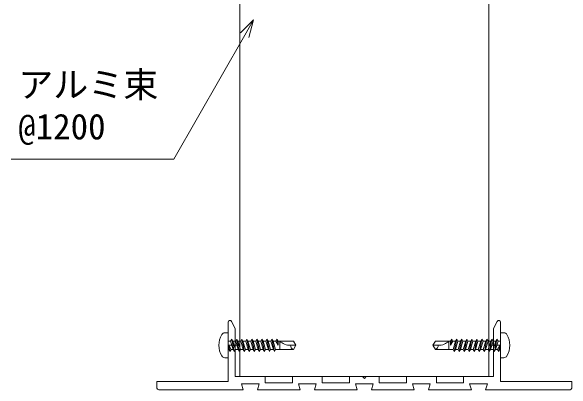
# Model space of a CAD drawing. Units: millimetres on the paper. Extents: x -401 to 401, y -279 to 279.
# Drawn here: x 195.5 to 248, y 125.5 to 161 of the extents above; entities that cross this region are included whole.
import ezdxf
from ezdxf.enums import TextEntityAlignment as Align

# ---------------------------------------------------------------- set-up
doc = ezdxf.new("R2010")
doc.units = ezdxf.units.MM
for name, color, linetype, lineweight in [('0-9_0', 7, 'Continuous', 9), ('0-A_A-B03-文字_書込_小', 7, 'Continuous', 9), ('0-B_A-D09-金物_鋼材', 1, 'Continuous', 9)]:
    doc.layers.add(name, color=color, linetype=linetype, lineweight=lineweight)
doc.styles.add('ＭＳ ゴシック', font='')
doc.styles.get('ＭＳ ゴシック').set_extended_font_data('MS Gothic')

# ---------------------------------------------------------------- blocks, each defined once
blk = doc.blocks.new('_Open30')
at = {"layer": '0-9_0'}
blk.add_line((0, 0), (-1, 0), dxfattribs=at)
blk.add_lwpolyline([(-1, 0.2679), (0, 0), (-1, -0.2679)], dxfattribs=at)
blk = doc.blocks.new('AC-7-2')
at = {"layer": '0-9_0'}
blk.add_lwpolyline([(-35, 0), (35, 0), (35, 170), (-35, 170)], close=True, dxfattribs=at)
blk = doc.blocks.new('AC-0-a-70')
at = {"layer": '0-9_0'}
for p, q in [((-36.283, 17.222), (-37.304, 19.227)), ((37.304, 19.227), (36.283, 17.222)), ((-38.25, 16), (-39.18, 16)), ((-38.25, 9), (-38.25, 16)), ((38.25, 16), (39.18, 16)), ((38.25, 9), (38.25, 16)), ((-37.55, 13.7), (-37.232, 14.25)), ((-36.527, 10.75), (-37.232, 14.25)), ((-36.915, 13.7), (-37.232, 14.25)), ((-36.139, 13.7), (-35.821, 14.25)), ((-35.116, 10.75), (-35.821, 14.25)), ((-35.821, 14.25), (-35.504, 13.7)), ((-34.728, 13.7), (-34.41, 14.25)), ((-33.704, 10.75), (-34.41, 14.25)), ((-34.41, 14.25), (-34.093, 13.7)), ((-33.317, 13.7), (-32.999, 14.25)), ((-32.999, 14.25), (-32.681, 13.7)), ((-32.294, 10.75), (-32.999, 14.25)), ((-31.906, 13.7), (-31.588, 14.25)), ((-30.883, 10.75), (-31.588, 14.25)), ((-31.588, 14.25), (-31.27, 13.7)), ((-30.494, 13.7), (-30.177, 14.25)), ((-30.177, 14.25), (-29.859, 13.7)), ((-29.472, 10.75), (-30.177, 14.25)), ((-29.083, 13.7), (-28.766, 14.25)), ((-28.766, 14.25), (-28.448, 13.7)), ((-28.06, 10.75), (-28.766, 14.25)), ((-27.672, 13.7), (-27.354, 14.25)), ((-26.649, 10.75), (-27.354, 14.25)), ((-27.354, 14.25), (-27.037, 13.7)), ((-26.261, 13.7), (-25.943, 14.25)), ((-25.238, 10.75), (-25.943, 14.25)), ((-25.943, 14.25), (-25.626, 13.7)), ((-24.85, 13.7), (-24.533, 14.25)), ((24.18, 12.5), (24.533, 14.25)), ((24.533, 14.25), (24.215, 13.7)), ((24.85, 13.7), (24.533, 14.25)), ((25.238, 10.75), (25.943, 14.25)), ((25.943, 14.25), (25.626, 13.7)), ((26.261, 13.7), (25.943, 14.25)), ((26.649, 10.75), (27.354, 14.25)), ((27.354, 14.25), (27.037, 13.7)), ((27.672, 13.7), (27.354, 14.25)), ((28.06, 10.75), (28.766, 14.25)), ((28.766, 14.25), (28.448, 13.7)), ((29.083, 13.7), (28.766, 14.25)), ((29.472, 10.75), (30.177, 14.25)), ((30.177, 14.25), (29.859, 13.7)), ((30.494, 13.7), (30.177, 14.25)), ((30.883, 10.75), (31.588, 14.25)), ((31.588, 14.25), (31.27, 13.7)), ((32.294, 10.75), (32.999, 14.25)), ((32.999, 14.25), (32.681, 13.7)), ((33.317, 13.7), (32.999, 14.25)), ((33.704, 10.75), (34.41, 14.25)), ((34.41, 14.25), (34.093, 13.7)), ((34.728, 13.7), (34.41, 14.25)), ((35.116, 10.75), (35.821, 14.25)), ((35.821, 14.25), (35.504, 13.7)), ((36.139, 13.7), (35.821, 14.25)), ((36.527, 10.75), (37.232, 14.25)), ((36.915, 13.7), (37.232, 14.25)), ((37.55, 13.7), (37.232, 14.25)), ((-38.25, 13.7), (-37.55, 13.7)), ((-36.844, 11.3), (-37.55, 13.7)), ((-36.209, 11.3), (-36.915, 13.7)), ((-36.139, 13.7), (-36.915, 13.7)), ((-35.434, 11.3), (-36.139, 13.7)), ((-34.798, 11.3), (-35.504, 13.7)), ((-34.728, 13.7), (-35.504, 13.7)), ((-34.022, 11.3), (-34.728, 13.7)), ((-33.387, 11.3), (-34.093, 13.7)), ((-33.317, 13.7), (-34.093, 13.7)), ((-32.611, 11.3), (-33.317, 13.7)), ((-32.681, 13.7), (-31.906, 13.7)), ((-31.976, 11.3), (-32.681, 13.7)), ((-31.2, 11.3), (-31.906, 13.7)), ((-31.27, 13.7), (-30.494, 13.7)), ((-30.565, 11.3), (-31.27, 13.7)), ((-29.789, 11.3), (-30.494, 13.7)), ((-29.154, 11.3), (-29.859, 13.7)), ((-29.859, 13.7), (-29.083, 13.7)), ((-28.378, 11.3), (-29.083, 13.7)), ((-28.448, 13.7), (-27.672, 13.7)), ((-27.743, 11.3), (-28.448, 13.7)), ((-26.967, 11.3), (-27.672, 13.7)), ((-26.331, 11.3), (-27.037, 13.7)), ((-27.037, 13.7), (-26.261, 13.7)), ((-25.556, 11.3), (-26.261, 13.7)), ((-25.626, 13.7), (-24.85, 13.7)), ((-24.92, 11.3), (-25.626, 13.7)), ((-24.18, 12.5), (-24.85, 13.7)), ((-24.215, 13.7), (-19.943, 13.7)), ((-24.18, 12.5), (-24.215, 13.7)), ((-23.75, 13.7), (-23.75, 11.3)), ((-19.25, 12.5), (-19.943, 13.7)), ((19.25, 12.5), (19.943, 13.7)), ((24.215, 13.7), (19.943, 13.7)), ((23.75, 13.7), (23.75, 11.3)), ((24.18, 12.5), (24.215, 13.7)), ((24.18, 12.5), (24.85, 13.7)), ((25.626, 13.7), (24.85, 13.7)), ((24.92, 11.3), (25.626, 13.7)), ((25.556, 11.3), (26.261, 13.7)), ((27.037, 13.7), (26.261, 13.7)), ((26.331, 11.3), (27.037, 13.7)), ((26.967, 11.3), (27.672, 13.7)), ((28.448, 13.7), (27.672, 13.7)), ((27.743, 11.3), (28.448, 13.7)), ((28.378, 11.3), (29.083, 13.7)), ((29.859, 13.7), (29.083, 13.7)), ((29.154, 11.3), (29.859, 13.7)), ((29.789, 11.3), (30.494, 13.7)), ((31.27, 13.7), (30.494, 13.7)), ((30.565, 11.3), (31.27, 13.7)), ((31.2, 11.3), (31.906, 13.7)), ((31.976, 11.3), (32.681, 13.7)), ((32.611, 11.3), (33.317, 13.7)), ((33.317, 13.7), (34.093, 13.7)), ((33.387, 11.3), (34.093, 13.7)), ((34.022, 11.3), (34.728, 13.7)), ((34.728, 13.7), (35.504, 13.7)), ((34.798, 11.3), (35.504, 13.7)), ((35.434, 11.3), (36.139, 13.7)), ((36.139, 13.7), (36.915, 13.7)), ((36.209, 11.3), (36.915, 13.7)), ((36.844, 11.3), (37.55, 13.7)), ((38.25, 13.7), (37.55, 13.7)), ((-38.25, 12.5), (-35.25, 12.5)), ((-38.25, 11.3), (-38.055, 11.3)), ((-38.09, 12.5), (-37.737, 10.75)), ((-38.055, 11.3), (-38.09, 12.5)), ((-37.419, 11.3), (-38.09, 12.5)), ((-37.737, 10.75), (-38.055, 11.3)), ((-37.737, 10.75), (-37.419, 11.3)), ((-37.419, 11.3), (-37.023, 11.3)), ((-37.023, 11.3), (-36.844, 11.3)), ((-36.527, 10.75), (-36.844, 11.3)), ((-36.527, 10.75), (-36.209, 11.3)), ((-36.209, 11.3), (-35.434, 11.3)), ((-35.116, 10.75), (-35.434, 11.3)), ((-35.116, 10.75), (-34.798, 11.3)), ((-34.798, 11.3), (-34.022, 11.3)), ((-33.704, 10.75), (-34.022, 11.3)), ((-33.704, 10.75), (-33.387, 11.3)), ((-33.387, 11.3), (-32.611, 11.3)), ((-32.294, 10.75), (-32.611, 11.3)), ((-32.294, 10.75), (-31.976, 11.3)), ((-31.976, 11.3), (-31.2, 11.3)), ((-30.883, 10.75), (-31.2, 11.3)), ((-30.883, 10.75), (-30.565, 11.3)), ((-30.565, 11.3), (-29.789, 11.3)), ((-29.472, 10.75), (-29.789, 11.3)), ((-29.472, 10.75), (-29.154, 11.3)), ((-29.154, 11.3), (-28.378, 11.3)), ((-28.06, 10.75), (-28.378, 11.3)), ((-28.06, 10.75), (-27.743, 11.3)), ((-27.743, 11.3), (-26.967, 11.3)), ((-26.649, 10.75), (-26.967, 11.3)), ((-26.649, 10.75), (-26.331, 11.3)), ((-26.331, 11.3), (-25.556, 11.3)), ((-25.238, 10.75), (-25.556, 11.3)), ((-25.238, 10.75), (-24.92, 11.3)), ((-24.92, 11.3), (-19.943, 11.3)), ((-20.777, 12.5), (-19.25, 12.5)), ((-19.25, 12.5), (-19.943, 11.3)), ((20.777, 12.5), (19.25, 12.5)), ((19.25, 12.5), (19.943, 11.3)), ((24.92, 11.3), (19.943, 11.3)), ((25.238, 10.75), (24.92, 11.3)), ((25.238, 10.75), (25.556, 11.3)), ((26.331, 11.3), (25.556, 11.3)), ((26.649, 10.75), (26.331, 11.3)), ((26.649, 10.75), (26.967, 11.3)), ((27.743, 11.3), (26.967, 11.3)), ((28.06, 10.75), (27.743, 11.3)), ((28.06, 10.75), (28.378, 11.3)), ((29.154, 11.3), (28.378, 11.3)), ((29.472, 10.75), (29.154, 11.3)), ((29.472, 10.75), (29.789, 11.3)), ((30.565, 11.3), (29.789, 11.3)), ((30.883, 10.75), (30.565, 11.3)), ((30.883, 10.75), (31.2, 11.3)), ((31.976, 11.3), (31.2, 11.3)), ((32.294, 10.75), (31.976, 11.3)), ((32.294, 10.75), (32.611, 11.3)), ((33.387, 11.3), (32.611, 11.3)), ((33.704, 10.75), (33.387, 11.3)), ((33.704, 10.75), (34.022, 11.3)), ((34.798, 11.3), (34.022, 11.3)), ((35.116, 10.75), (34.798, 11.3)), ((35.116, 10.75), (35.434, 11.3)), ((38.25, 12.5), (35.25, 12.5)), ((36.209, 11.3), (35.434, 11.3)), ((36.527, 10.75), (36.209, 11.3)), ((36.527, 10.75), (36.844, 11.3)), ((37.023, 11.3), (36.844, 11.3)), ((37.419, 11.3), (37.023, 11.3)), ((37.419, 11.3), (38.09, 12.5)), ((37.737, 10.75), (37.419, 11.3)), ((38.09, 12.5), (37.737, 10.75)), ((37.737, 10.75), (38.055, 11.3)), ((38.055, 11.3), (38.09, 12.5)), ((38.25, 11.3), (38.055, 11.3)), ((-38.25, 9), (-39.18, 9)), ((38.25, 9), (39.18, 9))]:
    blk.add_line(p, q, dxfattribs=at)
for points in [[(-38.25, 19), (-38.25, 2.3), (-58.25, 2.3), (-58.25, 0.5)], [(58.25, 0.5), (58.25, 2.3), (38.25, 2.3), (38.25, 19)], [(36.25, 17.085), (36.25, 3.7), (27.85, 3.7), (27.85, 2), (20.225, 2), (20.225, 3.7), (11.825, 3.7), (11.825, 2), (4.2, 2), (4.2, 3.7), (0.5, 3.7), (0, 3.2), (-0.5, 3.7), (-4.2, 3.7), (-4.2, 2), (-11.825, 2), (-11.825, 3.7), (-20.225, 3.7), (-20.225, 2), (-27.85, 2), (-27.85, 3.7), (-36.25, 3.7), (-36.25, 17.085)], [(-24.18, 12.5), (-24.533, 14.25), (-24.215, 13.7)], [(32.681, 13.7), (31.906, 13.7), (31.588, 14.25)], [(-57.75, 0), (-34.05, 0), (-34.55, 1.7), (-29.55, 1.7), (-30.05, 0), (-18.025, 0), (-18.525, 1.7), (-13.525, 1.7), (-14.025, 0), (-2, 0), (-2.5, 1.7), (2.5, 1.7), (2, 0), (14.025, 0), (13.525, 1.7), (18.525, 1.7), (18.025, 0), (30.05, 0), (29.55, 1.7), (34.55, 1.7), (34.05, 0), (57.75, 0)]]:
    blk.add_lwpolyline(points, dxfattribs=at)
for centre, radius, start, end in [((-37.75, 19), 0.5, 27, 180), ((37.75, 19), 0.5, 0, 153), ((-39.18, 15), 1, 90, 150), ((-36.55, 17.085), 0.3, 0, 27), ((36.55, 17.085), 0.3, 153, 180), ((39.18, 15), 1, 30, 90), ((-34.85, 12.5), 6, 150, 209.99998), ((34.85, 12.5), 6, 330.00002, 30), ((-20.87, 16.552), 4.053, 224.72087, 271.31596), ((20.87, 16.552), 4.053, 268.68404, 315.27913), ((-19.426, 12.519), 1.324, 180.81355, 247.04086), ((19.426, 12.519), 1.324, 292.95914, 359.18645), ((-39.18, 10), 1, 209.99998, 270), ((39.18, 10), 1, 270, 330.00002), ((-57.75, 0.5), 0.5, 180, 270), ((57.75, 0.5), 0.5, 270, 0)]:
    blk.add_arc(centre, radius, start, end, dxfattribs=at)

msp = doc.modelspace()

# ---------------------------------------------------------------- linework, layer by layer
at = {"layer": '0-A_A-B03-文字_書込_小'}
msp.add_lwpolyline([(217.403, 158.737), (210.768, 147.12), (195.547, 147.12)], dxfattribs=at)

# ---------------------------------------------------------------- block references
at = {"layer": '0-A_A-B03-文字_書込_小', "xscale": 1.666667, "yscale": 1.666667, "rotation": 60.26569}
msp.add_blockref('_Open30', (218.23, 160.184), dxfattribs=at)
at = {"layer": '0-B_A-D09-金物_鋼材', "xscale": 0.3333333, "yscale": 0.3333333}
for name, p in [('AC-7-2', (228.606, 126.761)), ('AC-0-a-70', (228.606, 125.528))]:
    msp.add_blockref(name, p, dxfattribs=at)

# ---------------------------------------------------------------- texts
at = {"layer": '0-A_A-B03-文字_書込_小', "style": 'ＭＳ ゴシック'}
for s, p in [('アルミ束', (196.2, 152.195)), ('@1200', (196.2, 148.259))]:
    msp.add_text(s, height=2.405, dxfattribs=at).set_placement(p, align=Align.BOTTOM_LEFT)

doc.saveas('drawing.dxf')
